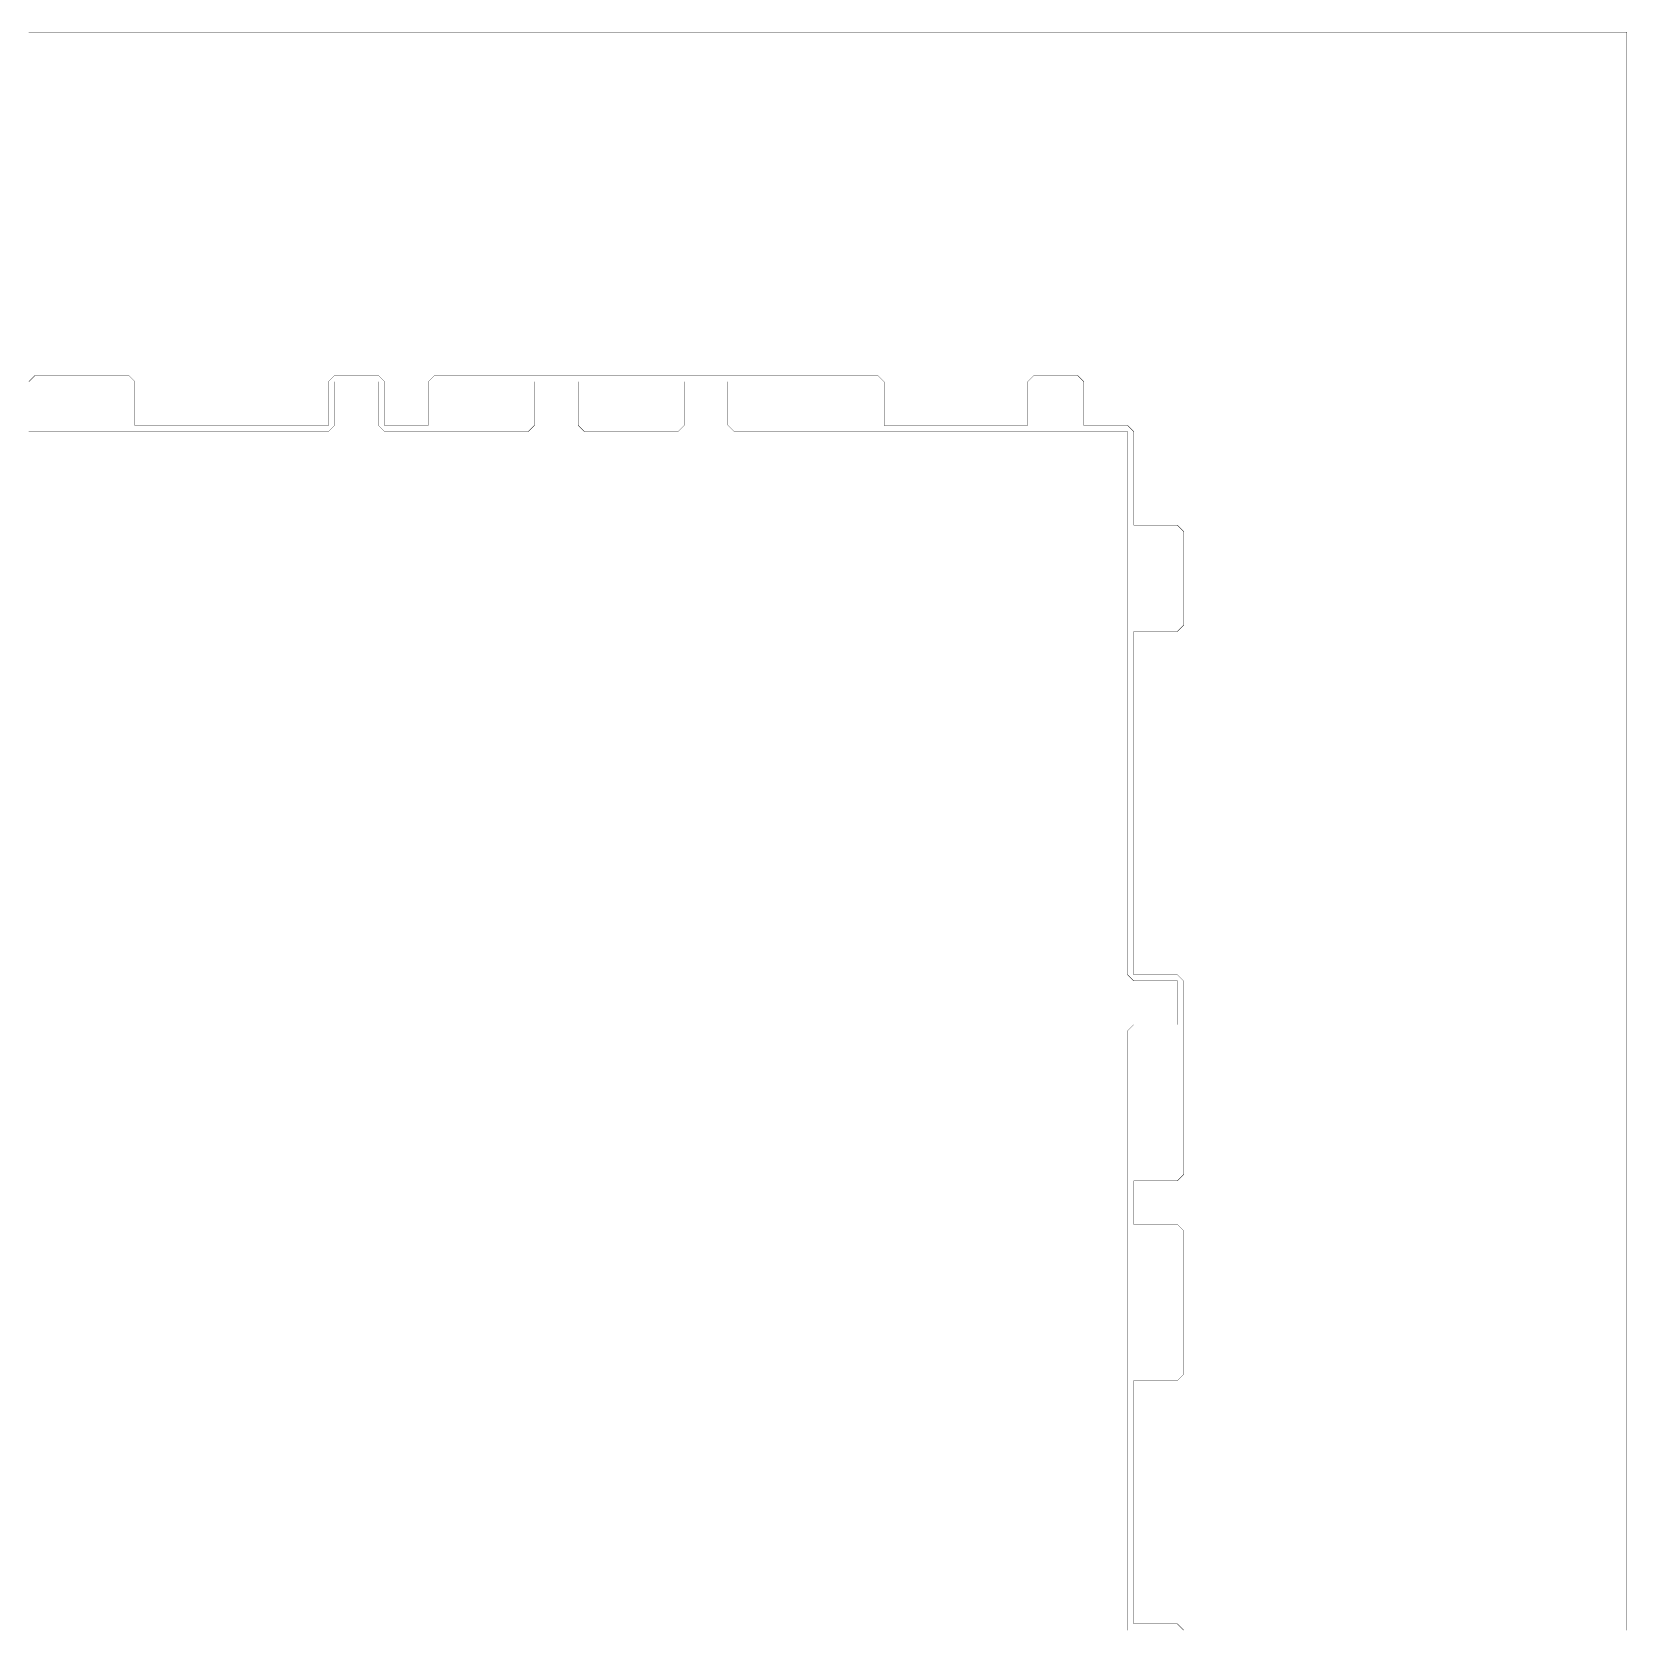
# Model space of a CAD drawing. Header units: metres. Extents: x 0 to 4990, y -4990 to 0.
# Drawn here: x 2495 to 4990, y -2495 to 0 of the extents above; entities that cross this region are included whole.
import ezdxf

# ---------------------------------------------------------------- set-up
doc = ezdxf.new("R2010")
doc.units = ezdxf.units.M
doc.layers.add('conductor', color=1, linetype='Continuous')
doc.layers.add('substrate', color=5, linetype='Continuous')

msp = doc.modelspace()

# ---------------------------------------------------------------- linework, layer by layer
at = {"layer": 'conductor', "const_width": 0.5}
msp.add_lwpolyline([(4208.984375, -2500), (4208.984375, -2490.234375), (4208.984375, -2480.46875), (4208.984375, -2470.703125), (4208.984375, -2460.9375), (4208.984375, -2451.171875), (4208.984375, -2441.40625), (4208.984375, -2431.640625), (4208.984375, -2421.875), (4208.984375, -2412.109375), (4208.984375, -2402.34375), (4208.984375, -2392.578125), (4208.984375, -2382.8125), (4208.984375, -2373.046875), (4208.984375, -2363.28125), (4208.984375, -2353.515625), (4208.984375, -2343.75), (4208.984375, -2333.984375), (4208.984375, -2324.21875), (4208.984375, -2314.453125), (4208.984375, -2304.6875), (4208.984375, -2294.921875), (4208.984375, -2285.15625), (4208.984375, -2275.390625), (4208.984375, -2265.625), (4208.984375, -2255.859375), (4208.984375, -2246.09375), (4208.984375, -2236.328125), (4208.984375, -2226.5625), (4208.984375, -2216.796875), (4208.984375, -2207.03125), (4208.984375, -2197.265625), (4208.984375, -2187.5), (4208.984375, -2177.734375), (4208.984375, -2167.96875), (4208.984375, -2158.203125), (4208.984375, -2148.4375), (4208.984375, -2138.671875), (4208.984375, -2128.90625), (4208.984375, -2119.140625), (4208.984375, -2109.375), (4208.984375, -2099.609375), (4208.984375, -2089.84375), (4208.984375, -2080.078125), (4208.984375, -2070.3125), (4208.984375, -2060.546875), (4208.984375, -2050.78125), (4208.984375, -2041.015625), (4208.984375, -2031.25), (4208.984375, -2021.484375), (4208.984375, -2011.71875), (4208.984375, -2001.953125), (4208.984375, -1992.1875), (4208.984375, -1982.421875), (4208.984375, -1972.65625), (4208.984375, -1962.890625), (4208.984375, -1953.125), (4208.984375, -1943.359375), (4208.984375, -1933.59375), (4208.984375, -1923.828125), (4208.984375, -1914.0625), (4208.984375, -1904.296875), (4208.984375, -1894.53125), (4208.984375, -1884.765625), (4208.984375, -1875), (4208.984375, -1865.234375), (4208.984375, -1855.46875), (4208.984375, -1845.703125), (4208.984375, -1835.9375), (4208.984375, -1826.171875), (4208.984375, -1816.40625), (4208.984375, -1806.640625), (4208.984375, -1796.875), (4208.984375, -1787.109375), (4208.984375, -1777.34375), (4208.984375, -1767.578125), (4208.984375, -1757.8125), (4208.984375, -1748.046875), (4208.984375, -1738.28125), (4208.984375, -1728.515625), (4208.984375, -1718.75), (4208.984375, -1708.984375), (4208.984375, -1699.21875), (4208.984375, -1689.453125), (4208.984375, -1679.6875), (4208.984375, -1669.921875), (4208.984375, -1660.15625), (4208.984375, -1650.390625), (4208.984375, -1640.625), (4208.984375, -1630.859375), (4208.984375, -1621.09375), (4208.984375, -1611.328125), (4208.984375, -1601.5625), (4208.984375, -1591.796875), (4208.984375, -1582.03125), (4208.984375, -1572.265625), (4208.984375, -1562.5), (4218.75, -1552.734375), (4228.515625, -1552.734375), (4238.28125, -1552.734375), (4248.046875, -1552.734375), (4257.8125, -1552.734375), (4267.578125, -1552.734375), (4277.34375, -1552.734375), (4287.109375, -1552.734375), (4287.109375, -1542.96875), (4287.109375, -1533.203125), (4287.109375, -1523.4375), (4287.109375, -1513.671875), (4287.109375, -1503.90625), (4287.109375, -1494.140625), (4287.109375, -1484.375), (4277.34375, -1484.375), (4267.578125, -1484.375), (4257.8125, -1484.375), (4248.046875, -1484.375), (4238.28125, -1484.375), (4228.515625, -1484.375), (4218.75, -1484.375), (4208.984375, -1474.609375), (4208.984375, -1464.84375), (4208.984375, -1455.078125), (4208.984375, -1445.3125), (4208.984375, -1435.546875), (4208.984375, -1425.78125), (4208.984375, -1416.015625), (4208.984375, -1406.25), (4208.984375, -1396.484375), (4208.984375, -1386.71875), (4208.984375, -1376.953125), (4208.984375, -1367.1875), (4208.984375, -1357.421875), (4208.984375, -1347.65625), (4208.984375, -1337.890625), (4208.984375, -1328.125), (4208.984375, -1318.359375), (4208.984375, -1308.59375), (4208.984375, -1298.828125), (4208.984375, -1289.0625), (4208.984375, -1279.296875), (4208.984375, -1269.53125), (4208.984375, -1259.765625), (4208.984375, -1250), (4208.984375, -1240.234375), (4208.984375, -1230.46875), (4208.984375, -1220.703125), (4208.984375, -1210.9375), (4208.984375, -1201.171875), (4208.984375, -1191.40625), (4208.984375, -1181.640625), (4208.984375, -1171.875), (4208.984375, -1162.109375), (4208.984375, -1152.34375), (4208.984375, -1142.578125), (4208.984375, -1132.8125), (4208.984375, -1123.046875), (4208.984375, -1113.28125), (4208.984375, -1103.515625), (4208.984375, -1093.75), (4208.984375, -1083.984375), (4208.984375, -1074.21875), (4208.984375, -1064.453125), (4208.984375, -1054.6875), (4208.984375, -1044.921875), (4208.984375, -1035.15625), (4208.984375, -1025.390625), (4208.984375, -1015.625), (4208.984375, -1005.859375), (4208.984375, -996.09375), (4208.984375, -986.328125), (4208.984375, -976.5625), (4208.984375, -966.796875), (4208.984375, -957.03125), (4208.984375, -947.265625), (4208.984375, -937.5), (4208.984375, -927.734375), (4208.984375, -917.96875), (4208.984375, -908.203125), (4208.984375, -898.4375), (4208.984375, -888.671875), (4208.984375, -878.90625), (4208.984375, -869.140625), (4208.984375, -859.375), (4208.984375, -849.609375), (4208.984375, -839.84375), (4208.984375, -830.078125), (4208.984375, -820.3125), (4208.984375, -810.546875), (4208.984375, -800.78125), (4208.984375, -791.015625), (4208.984375, -781.25), (4208.984375, -771.484375), (4208.984375, -761.71875), (4208.984375, -751.953125), (4208.984375, -742.1875), (4208.984375, -732.421875), (4208.984375, -722.65625), (4208.984375, -712.890625), (4208.984375, -703.125), (4208.984375, -693.359375), (4208.984375, -683.59375), (4208.984375, -673.828125), (4208.984375, -664.0625), (4208.984375, -654.296875), (4208.984375, -644.53125), (4208.984375, -634.765625), (4208.984375, -625), (4199.21875, -625), (4189.453125, -625), (4179.6875, -625), (4169.921875, -625), (4160.15625, -625), (4150.390625, -625), (4140.625, -625), (4130.859375, -625), (4121.09375, -625), (4111.328125, -625), (4101.5625, -625), (4091.796875, -625), (4082.03125, -625), (4072.265625, -625), (4062.5, -625), (4052.734375, -625), (4042.96875, -625), (4033.203125, -625), (4023.4375, -625), (4013.671875, -625), (4003.90625, -625), (3994.140625, -625), (3984.375, -625), (3974.609375, -625), (3964.84375, -625), (3955.078125, -625), (3945.3125, -625), (3935.546875, -625), (3925.78125, -625), (3916.015625, -625), (3906.25, -625), (3896.484375, -625), (3886.71875, -625), (3876.953125, -625), (3867.1875, -625), (3857.421875, -625), (3847.65625, -625), (3837.890625, -625), (3828.125, -625), (3818.359375, -625), (3808.59375, -625), (3798.828125, -625), (3789.0625, -625), (3779.296875, -625), (3769.53125, -625), (3759.765625, -625), (3750, -625), (3740.234375, -625), (3730.46875, -625), (3720.703125, -625), (3710.9375, -625), (3701.171875, -625), (3691.40625, -625), (3681.640625, -625), (3671.875, -625), (3662.109375, -625), (3652.34375, -625), (3642.578125, -625), (3632.8125, -625), (3623.046875, -625), (3613.28125, -625), (3603.515625, -625), (3593.75, -625), (3583.984375, -615.234375), (3583.984375, -605.46875), (3583.984375, -595.703125), (3583.984375, -585.9375), (3583.984375, -576.171875), (3583.984375, -566.40625), (3583.984375, -556.640625), (3583.984375, -546.875), (3574.21875, -546.875), (3564.453125, -546.875), (3554.6875, -546.875), (3544.921875, -546.875), (3535.15625, -546.875), (3525.390625, -546.875), (3515.625, -546.875), (3515.625, -556.640625), (3515.625, -566.40625), (3515.625, -576.171875), (3515.625, -585.9375), (3515.625, -595.703125), (3515.625, -605.46875), (3515.625, -615.234375), (3505.859375, -625), (3496.09375, -625), (3486.328125, -625), (3476.5625, -625), (3466.796875, -625), (3457.03125, -625), (3447.265625, -625), (3437.5, -625), (3427.734375, -625), (3417.96875, -625), (3408.203125, -625), (3398.4375, -625), (3388.671875, -625), (3378.90625, -625), (3369.140625, -625), (3359.375, -625), (3349.609375, -615.234375), (3349.609375, -605.46875), (3349.609375, -595.703125), (3349.609375, -585.9375), (3349.609375, -576.171875), (3349.609375, -566.40625), (3349.609375, -556.640625), (3349.609375, -546.875), (3339.84375, -546.875), (3330.078125, -546.875), (3320.3125, -546.875), (3310.546875, -546.875), (3300.78125, -546.875), (3291.015625, -546.875), (3281.25, -546.875), (3281.25, -556.640625), (3281.25, -566.40625), (3281.25, -576.171875), (3281.25, -585.9375), (3281.25, -595.703125), (3281.25, -605.46875), (3281.25, -615.234375), (3271.484375, -625), (3261.71875, -625), (3251.953125, -625), (3242.1875, -625), (3232.421875, -625), (3222.65625, -625), (3212.890625, -625), (3203.125, -625), (3193.359375, -625), (3183.59375, -625), (3173.828125, -625), (3164.0625, -625), (3154.296875, -625), (3144.53125, -625), (3134.765625, -625), (3125, -625), (3115.234375, -625), (3105.46875, -625), (3095.703125, -625), (3085.9375, -625), (3076.171875, -625), (3066.40625, -625), (3056.640625, -625), (3046.875, -625), (3037.109375, -615.234375), (3037.109375, -605.46875), (3037.109375, -595.703125), (3037.109375, -585.9375), (3037.109375, -576.171875), (3037.109375, -566.40625), (3037.109375, -556.640625), (3037.109375, -546.875), (3027.34375, -546.875), (3017.578125, -546.875), (3007.8125, -546.875), (2998.046875, -546.875), (2988.28125, -546.875), (2978.515625, -546.875), (2968.75, -546.875), (2968.75, -556.640625), (2968.75, -566.40625), (2968.75, -576.171875), (2968.75, -585.9375), (2968.75, -595.703125), (2968.75, -605.46875), (2968.75, -615.234375), (2958.984375, -625), (2949.21875, -625), (2939.453125, -625), (2929.6875, -625), (2919.921875, -625), (2910.15625, -625), (2900.390625, -625), (2890.625, -625), (2880.859375, -625), (2871.09375, -625), (2861.328125, -625), (2851.5625, -625), (2841.796875, -625), (2832.03125, -625), (2822.265625, -625), (2812.5, -625), (2802.734375, -625), (2792.96875, -625), (2783.203125, -625), (2773.4375, -625), (2763.671875, -625), (2753.90625, -625), (2744.140625, -625), (2734.375, -625), (2724.609375, -625), (2714.84375, -625), (2705.078125, -625), (2695.3125, -625), (2685.546875, -625), (2675.78125, -625), (2666.015625, -625), (2656.25, -625), (2646.484375, -625), (2636.71875, -625), (2626.953125, -625), (2617.1875, -625), (2607.421875, -625), (2597.65625, -625), (2587.890625, -625), (2578.125, -625), (2568.359375, -625), (2558.59375, -625), (2548.828125, -625), (2539.0625, -625), (2529.296875, -625), (2519.53125, -625), (2509.765625, -625), (2500, -625), (2490.234375, -625)], dxfattribs=at)
at = {"layer": 'substrate', "const_width": 0.5}
for points in [[(4990.234375, -2500), (4990.234375, -2490.234375), (4990.234375, -2480.46875), (4990.234375, -2470.703125), (4990.234375, -2460.9375), (4990.234375, -2451.171875), (4990.234375, -2441.40625), (4990.234375, -2431.640625), (4990.234375, -2421.875), (4990.234375, -2412.109375), (4990.234375, -2402.34375), (4990.234375, -2392.578125), (4990.234375, -2382.8125), (4990.234375, -2373.046875), (4990.234375, -2363.28125), (4990.234375, -2353.515625), (4990.234375, -2343.75), (4990.234375, -2333.984375), (4990.234375, -2324.21875), (4990.234375, -2314.453125), (4990.234375, -2304.6875), (4990.234375, -2294.921875), (4990.234375, -2285.15625), (4990.234375, -2275.390625), (4990.234375, -2265.625), (4990.234375, -2255.859375), (4990.234375, -2246.09375), (4990.234375, -2236.328125), (4990.234375, -2226.5625), (4990.234375, -2216.796875), (4990.234375, -2207.03125), (4990.234375, -2197.265625), (4990.234375, -2187.5), (4990.234375, -2177.734375), (4990.234375, -2167.96875), (4990.234375, -2158.203125), (4990.234375, -2148.4375), (4990.234375, -2138.671875), (4990.234375, -2128.90625), (4990.234375, -2119.140625), (4990.234375, -2109.375), (4990.234375, -2099.609375), (4990.234375, -2089.84375), (4990.234375, -2080.078125), (4990.234375, -2070.3125), (4990.234375, -2060.546875), (4990.234375, -2050.78125), (4990.234375, -2041.015625), (4990.234375, -2031.25), (4990.234375, -2021.484375), (4990.234375, -2011.71875), (4990.234375, -2001.953125), (4990.234375, -1992.1875), (4990.234375, -1982.421875), (4990.234375, -1972.65625), (4990.234375, -1962.890625), (4990.234375, -1953.125), (4990.234375, -1943.359375), (4990.234375, -1933.59375), (4990.234375, -1923.828125), (4990.234375, -1914.0625), (4990.234375, -1904.296875), (4990.234375, -1894.53125), (4990.234375, -1884.765625), (4990.234375, -1875), (4990.234375, -1865.234375), (4990.234375, -1855.46875), (4990.234375, -1845.703125), (4990.234375, -1835.9375), (4990.234375, -1826.171875), (4990.234375, -1816.40625), (4990.234375, -1806.640625), (4990.234375, -1796.875), (4990.234375, -1787.109375), (4990.234375, -1777.34375), (4990.234375, -1767.578125), (4990.234375, -1757.8125), (4990.234375, -1748.046875), (4990.234375, -1738.28125), (4990.234375, -1728.515625), (4990.234375, -1718.75), (4990.234375, -1708.984375), (4990.234375, -1699.21875), (4990.234375, -1689.453125), (4990.234375, -1679.6875), (4990.234375, -1669.921875), (4990.234375, -1660.15625), (4990.234375, -1650.390625), (4990.234375, -1640.625), (4990.234375, -1630.859375), (4990.234375, -1621.09375), (4990.234375, -1611.328125), (4990.234375, -1601.5625), (4990.234375, -1591.796875), (4990.234375, -1582.03125), (4990.234375, -1572.265625), (4990.234375, -1562.5), (4990.234375, -1552.734375), (4990.234375, -1542.96875), (4990.234375, -1533.203125), (4990.234375, -1523.4375), (4990.234375, -1513.671875), (4990.234375, -1503.90625), (4990.234375, -1494.140625), (4990.234375, -1484.375), (4990.234375, -1474.609375), (4990.234375, -1464.84375), (4990.234375, -1455.078125), (4990.234375, -1445.3125), (4990.234375, -1435.546875), (4990.234375, -1425.78125), (4990.234375, -1416.015625), (4990.234375, -1406.25), (4990.234375, -1396.484375), (4990.234375, -1386.71875), (4990.234375, -1376.953125), (4990.234375, -1367.1875), (4990.234375, -1357.421875), (4990.234375, -1347.65625), (4990.234375, -1337.890625), (4990.234375, -1328.125), (4990.234375, -1318.359375), (4990.234375, -1308.59375), (4990.234375, -1298.828125), (4990.234375, -1289.0625), (4990.234375, -1279.296875), (4990.234375, -1269.53125), (4990.234375, -1259.765625), (4990.234375, -1250), (4990.234375, -1240.234375), (4990.234375, -1230.46875), (4990.234375, -1220.703125), (4990.234375, -1210.9375), (4990.234375, -1201.171875), (4990.234375, -1191.40625), (4990.234375, -1181.640625), (4990.234375, -1171.875), (4990.234375, -1162.109375), (4990.234375, -1152.34375), (4990.234375, -1142.578125), (4990.234375, -1132.8125), (4990.234375, -1123.046875), (4990.234375, -1113.28125), (4990.234375, -1103.515625), (4990.234375, -1093.75), (4990.234375, -1083.984375), (4990.234375, -1074.21875), (4990.234375, -1064.453125), (4990.234375, -1054.6875), (4990.234375, -1044.921875), (4990.234375, -1035.15625), (4990.234375, -1025.390625), (4990.234375, -1015.625), (4990.234375, -1005.859375), (4990.234375, -996.09375), (4990.234375, -986.328125), (4990.234375, -976.5625), (4990.234375, -966.796875), (4990.234375, -957.03125), (4990.234375, -947.265625), (4990.234375, -937.5), (4990.234375, -927.734375), (4990.234375, -917.96875), (4990.234375, -908.203125), (4990.234375, -898.4375), (4990.234375, -888.671875), (4990.234375, -878.90625), (4990.234375, -869.140625), (4990.234375, -859.375), (4990.234375, -849.609375), (4990.234375, -839.84375), (4990.234375, -830.078125), (4990.234375, -820.3125), (4990.234375, -810.546875), (4990.234375, -800.78125), (4990.234375, -791.015625), (4990.234375, -781.25), (4990.234375, -771.484375), (4990.234375, -761.71875), (4990.234375, -751.953125), (4990.234375, -742.1875), (4990.234375, -732.421875), (4990.234375, -722.65625), (4990.234375, -712.890625), (4990.234375, -703.125), (4990.234375, -693.359375), (4990.234375, -683.59375), (4990.234375, -673.828125), (4990.234375, -664.0625), (4990.234375, -654.296875), (4990.234375, -644.53125), (4990.234375, -634.765625), (4990.234375, -625), (4990.234375, -615.234375), (4990.234375, -605.46875), (4990.234375, -595.703125), (4990.234375, -585.9375), (4990.234375, -576.171875), (4990.234375, -566.40625), (4990.234375, -556.640625), (4990.234375, -546.875), (4990.234375, -537.109375), (4990.234375, -527.34375), (4990.234375, -517.578125), (4990.234375, -507.8125), (4990.234375, -498.046875), (4990.234375, -488.28125), (4990.234375, -478.515625), (4990.234375, -468.75), (4990.234375, -458.984375), (4990.234375, -449.21875), (4990.234375, -439.453125), (4990.234375, -429.6875), (4990.234375, -419.921875), (4990.234375, -410.15625), (4990.234375, -400.390625), (4990.234375, -390.625), (4990.234375, -380.859375), (4990.234375, -371.09375), (4990.234375, -361.328125), (4990.234375, -351.5625), (4990.234375, -341.796875), (4990.234375, -332.03125), (4990.234375, -322.265625), (4990.234375, -312.5), (4990.234375, -302.734375), (4990.234375, -292.96875), (4990.234375, -283.203125), (4990.234375, -273.4375), (4990.234375, -263.671875), (4990.234375, -253.90625), (4990.234375, -244.140625), (4990.234375, -234.375), (4990.234375, -224.609375), (4990.234375, -214.84375), (4990.234375, -205.078125), (4990.234375, -195.3125), (4990.234375, -185.546875), (4990.234375, -175.78125), (4990.234375, -166.015625), (4990.234375, -156.25), (4990.234375, -146.484375), (4990.234375, -136.71875), (4990.234375, -126.953125), (4990.234375, -117.1875), (4990.234375, -107.421875), (4990.234375, -97.65625), (4990.234375, -87.890625), (4990.234375, -78.125), (4990.234375, -68.359375), (4990.234375, -58.59375), (4990.234375, -48.828125), (4990.234375, -39.0625), (4990.234375, -29.296875), (4990.234375, -19.53125), (4990.234375, -9.765625), (4990.234375, 0), (4980.46875, 0), (4970.703125, 0), (4960.9375, 0), (4951.171875, 0), (4941.40625, 0), (4931.640625, 0), (4921.875, 0), (4912.109375, 0), (4902.34375, 0), (4892.578125, 0), (4882.8125, 0), (4873.046875, 0), (4863.28125, 0), (4853.515625, 0), (4843.75, 0), (4833.984375, 0), (4824.21875, 0), (4814.453125, 0), (4804.6875, 0), (4794.921875, 0), (4785.15625, 0), (4775.390625, 0), (4765.625, 0), (4755.859375, 0), (4746.09375, 0), (4736.328125, 0), (4726.5625, 0), (4716.796875, 0), (4707.03125, 0), (4697.265625, 0), (4687.5, 0), (4677.734375, 0), (4667.96875, 0), (4658.203125, 0), (4648.4375, 0), (4638.671875, 0), (4628.90625, 0), (4619.140625, 0), (4609.375, 0), (4599.609375, 0), (4589.84375, 0), (4580.078125, 0), (4570.3125, 0), (4560.546875, 0), (4550.78125, 0), (4541.015625, 0), (4531.25, 0), (4521.484375, 0), (4511.71875, 0), (4501.953125, 0), (4492.1875, 0), (4482.421875, 0), (4472.65625, 0), (4462.890625, 0), (4453.125, 0), (4443.359375, 0), (4433.59375, 0), (4423.828125, 0), (4414.0625, 0), (4404.296875, 0), (4394.53125, 0), (4384.765625, 0), (4375, 0), (4365.234375, 0), (4355.46875, 0), (4345.703125, 0), (4335.9375, 0), (4326.171875, 0), (4316.40625, 0), (4306.640625, 0), (4296.875, 0), (4287.109375, 0), (4277.34375, 0), (4267.578125, 0), (4257.8125, 0), (4248.046875, 0), (4238.28125, 0), (4228.515625, 0), (4218.75, 0), (4208.984375, 0), (4199.21875, 0), (4189.453125, 0), (4179.6875, 0), (4169.921875, 0), (4160.15625, 0), (4150.390625, 0), (4140.625, 0), (4130.859375, 0), (4121.09375, 0), (4111.328125, 0), (4101.5625, 0), (4091.796875, 0), (4082.03125, 0), (4072.265625, 0), (4062.5, 0), (4052.734375, 0), (4042.96875, 0), (4033.203125, 0), (4023.4375, 0), (4013.671875, 0), (4003.90625, 0), (3994.140625, 0), (3984.375, 0), (3974.609375, 0), (3964.84375, 0), (3955.078125, 0), (3945.3125, 0), (3935.546875, 0), (3925.78125, 0), (3916.015625, 0), (3906.25, 0), (3896.484375, 0), (3886.71875, 0), (3876.953125, 0), (3867.1875, 0), (3857.421875, 0), (3847.65625, 0), (3837.890625, 0), (3828.125, 0), (3818.359375, 0), (3808.59375, 0), (3798.828125, 0), (3789.0625, 0), (3779.296875, 0), (3769.53125, 0), (3759.765625, 0), (3750, 0), (3740.234375, 0), (3730.46875, 0), (3720.703125, 0), (3710.9375, 0), (3701.171875, 0), (3691.40625, 0), (3681.640625, 0), (3671.875, 0), (3662.109375, 0), (3652.34375, 0), (3642.578125, 0), (3632.8125, 0), (3623.046875, 0), (3613.28125, 0), (3603.515625, 0), (3593.75, 0), (3583.984375, 0), (3574.21875, 0), (3564.453125, 0), (3554.6875, 0), (3544.921875, 0), (3535.15625, 0), (3525.390625, 0), (3515.625, 0), (3505.859375, 0), (3496.09375, 0), (3486.328125, 0), (3476.5625, 0), (3466.796875, 0), (3457.03125, 0), (3447.265625, 0), (3437.5, 0), (3427.734375, 0), (3417.96875, 0), (3408.203125, 0), (3398.4375, 0), (3388.671875, 0), (3378.90625, 0), (3369.140625, 0), (3359.375, 0), (3349.609375, 0), (3339.84375, 0), (3330.078125, 0), (3320.3125, 0), (3310.546875, 0), (3300.78125, 0), (3291.015625, 0), (3281.25, 0), (3271.484375, 0), (3261.71875, 0), (3251.953125, 0), (3242.1875, 0), (3232.421875, 0), (3222.65625, 0), (3212.890625, 0), (3203.125, 0), (3193.359375, 0), (3183.59375, 0), (3173.828125, 0), (3164.0625, 0), (3154.296875, 0), (3144.53125, 0), (3134.765625, 0), (3125, 0), (3115.234375, 0), (3105.46875, 0), (3095.703125, 0), (3085.9375, 0), (3076.171875, 0), (3066.40625, 0), (3056.640625, 0), (3046.875, 0), (3037.109375, 0), (3027.34375, 0), (3017.578125, 0), (3007.8125, 0), (2998.046875, 0), (2988.28125, 0), (2978.515625, 0), (2968.75, 0), (2958.984375, 0), (2949.21875, 0), (2939.453125, 0), (2929.6875, 0), (2919.921875, 0), (2910.15625, 0), (2900.390625, 0), (2890.625, 0), (2880.859375, 0), (2871.09375, 0), (2861.328125, 0), (2851.5625, 0), (2841.796875, 0), (2832.03125, 0), (2822.265625, 0), (2812.5, 0), (2802.734375, 0), (2792.96875, 0), (2783.203125, 0), (2773.4375, 0), (2763.671875, 0), (2753.90625, 0), (2744.140625, 0), (2734.375, 0), (2724.609375, 0), (2714.84375, 0), (2705.078125, 0), (2695.3125, 0), (2685.546875, 0), (2675.78125, 0), (2666.015625, 0), (2656.25, 0), (2646.484375, 0), (2636.71875, 0), (2626.953125, 0), (2617.1875, 0), (2607.421875, 0), (2597.65625, 0), (2587.890625, 0), (2578.125, 0), (2568.359375, 0), (2558.59375, 0), (2548.828125, 0), (2539.0625, 0), (2529.296875, 0), (2519.53125, 0), (2509.765625, 0), (2500, 0), (2490.234375, 0)], [(2490.234375, -546.875), (2500, -537.109375), (2509.765625, -537.109375), (2519.53125, -537.109375), (2529.296875, -537.109375), (2539.0625, -537.109375), (2548.828125, -537.109375), (2558.59375, -537.109375), (2568.359375, -537.109375), (2578.125, -537.109375), (2587.890625, -537.109375), (2597.65625, -537.109375), (2607.421875, -537.109375), (2617.1875, -537.109375), (2626.953125, -537.109375), (2636.71875, -537.109375), (2646.484375, -537.109375), (2656.25, -546.875), (2656.25, -556.640625), (2656.25, -566.40625), (2656.25, -576.171875), (2656.25, -585.9375), (2656.25, -595.703125), (2656.25, -605.46875), (2656.25, -615.234375), (2666.015625, -615.234375), (2675.78125, -615.234375), (2685.546875, -615.234375), (2695.3125, -615.234375), (2705.078125, -615.234375), (2714.84375, -615.234375), (2724.609375, -615.234375), (2734.375, -615.234375), (2744.140625, -615.234375), (2753.90625, -615.234375), (2763.671875, -615.234375), (2773.4375, -615.234375), (2783.203125, -615.234375), (2792.96875, -615.234375), (2802.734375, -615.234375), (2812.5, -615.234375), (2822.265625, -615.234375), (2832.03125, -615.234375), (2841.796875, -615.234375), (2851.5625, -615.234375), (2861.328125, -615.234375), (2871.09375, -615.234375), (2880.859375, -615.234375), (2890.625, -615.234375), (2900.390625, -615.234375), (2910.15625, -615.234375), (2919.921875, -615.234375), (2929.6875, -615.234375), (2939.453125, -615.234375), (2949.21875, -615.234375), (2958.984375, -615.234375), (2958.984375, -605.46875), (2958.984375, -595.703125), (2958.984375, -585.9375), (2958.984375, -576.171875), (2958.984375, -566.40625), (2958.984375, -556.640625), (2958.984375, -546.875), (2968.75, -537.109375), (2978.515625, -537.109375), (2988.28125, -537.109375), (2998.046875, -537.109375), (3007.8125, -537.109375), (3017.578125, -537.109375), (3027.34375, -537.109375), (3037.109375, -537.109375), (3046.875, -546.875), (3046.875, -556.640625), (3046.875, -566.40625), (3046.875, -576.171875), (3046.875, -585.9375), (3046.875, -595.703125), (3046.875, -605.46875), (3046.875, -615.234375), (3056.640625, -615.234375), (3066.40625, -615.234375), (3076.171875, -615.234375), (3085.9375, -615.234375), (3095.703125, -615.234375), (3105.46875, -615.234375), (3115.234375, -615.234375), (3115.234375, -605.46875), (3115.234375, -595.703125), (3115.234375, -585.9375), (3115.234375, -576.171875), (3115.234375, -566.40625), (3115.234375, -556.640625), (3115.234375, -546.875), (3125, -537.109375), (3134.765625, -537.109375), (3144.53125, -537.109375), (3154.296875, -537.109375), (3164.0625, -537.109375), (3173.828125, -537.109375), (3183.59375, -537.109375), (3193.359375, -537.109375), (3203.125, -537.109375), (3212.890625, -537.109375), (3222.65625, -537.109375), (3232.421875, -537.109375), (3242.1875, -537.109375), (3251.953125, -537.109375), (3261.71875, -537.109375), (3271.484375, -537.109375), (3281.25, -537.109375), (3291.015625, -537.109375), (3300.78125, -537.109375), (3310.546875, -537.109375), (3320.3125, -537.109375), (3330.078125, -537.109375), (3339.84375, -537.109375), (3349.609375, -537.109375), (3359.375, -537.109375), (3369.140625, -537.109375), (3378.90625, -537.109375), (3388.671875, -537.109375), (3398.4375, -537.109375), (3408.203125, -537.109375), (3417.96875, -537.109375), (3427.734375, -537.109375), (3437.5, -537.109375), (3447.265625, -537.109375), (3457.03125, -537.109375), (3466.796875, -537.109375), (3476.5625, -537.109375), (3486.328125, -537.109375), (3496.09375, -537.109375), (3505.859375, -537.109375), (3515.625, -537.109375), (3525.390625, -537.109375), (3535.15625, -537.109375), (3544.921875, -537.109375), (3554.6875, -537.109375), (3564.453125, -537.109375), (3574.21875, -537.109375), (3583.984375, -537.109375), (3593.75, -537.109375), (3603.515625, -537.109375), (3613.28125, -537.109375), (3623.046875, -537.109375), (3632.8125, -537.109375), (3642.578125, -537.109375), (3652.34375, -537.109375), (3662.109375, -537.109375), (3671.875, -537.109375), (3681.640625, -537.109375), (3691.40625, -537.109375), (3701.171875, -537.109375), (3710.9375, -537.109375), (3720.703125, -537.109375), (3730.46875, -537.109375), (3740.234375, -537.109375), (3750, -537.109375), (3759.765625, -537.109375), (3769.53125, -537.109375), (3779.296875, -537.109375), (3789.0625, -537.109375), (3798.828125, -537.109375), (3808.59375, -537.109375), (3818.359375, -537.109375), (3828.125, -546.875), (3828.125, -556.640625), (3828.125, -566.40625), (3828.125, -576.171875), (3828.125, -585.9375), (3828.125, -595.703125), (3828.125, -605.46875), (3828.125, -615.234375), (3837.890625, -615.234375), (3847.65625, -615.234375), (3857.421875, -615.234375), (3867.1875, -615.234375), (3876.953125, -615.234375), (3886.71875, -615.234375), (3896.484375, -615.234375), (3906.25, -615.234375), (3916.015625, -615.234375), (3925.78125, -615.234375), (3935.546875, -615.234375), (3945.3125, -615.234375), (3955.078125, -615.234375), (3964.84375, -615.234375), (3974.609375, -615.234375), (3984.375, -615.234375), (3994.140625, -615.234375), (4003.90625, -615.234375), (4013.671875, -615.234375), (4023.4375, -615.234375), (4033.203125, -615.234375), (4042.96875, -615.234375), (4052.734375, -615.234375), (4052.734375, -605.46875), (4052.734375, -595.703125), (4052.734375, -585.9375), (4052.734375, -576.171875), (4052.734375, -566.40625), (4052.734375, -556.640625), (4052.734375, -546.875), (4062.5, -537.109375), (4072.265625, -537.109375), (4082.03125, -537.109375), (4091.796875, -537.109375), (4101.5625, -537.109375), (4111.328125, -537.109375), (4121.09375, -537.109375), (4130.859375, -537.109375), (4140.625, -546.875), (4140.625, -556.640625), (4140.625, -566.40625), (4140.625, -576.171875), (4140.625, -585.9375), (4140.625, -595.703125), (4140.625, -605.46875), (4140.625, -615.234375), (4150.390625, -615.234375), (4160.15625, -615.234375), (4169.921875, -615.234375), (4179.6875, -615.234375), (4189.453125, -615.234375), (4199.21875, -615.234375), (4208.984375, -615.234375), (4218.75, -625), (4218.75, -634.765625), (4218.75, -644.53125), (4218.75, -654.296875), (4218.75, -664.0625), (4218.75, -673.828125), (4218.75, -683.59375), (4218.75, -693.359375), (4218.75, -703.125), (4218.75, -712.890625), (4218.75, -722.65625), (4218.75, -732.421875), (4218.75, -742.1875), (4218.75, -751.953125), (4218.75, -761.71875), (4218.75, -771.484375), (4228.515625, -771.484375), (4238.28125, -771.484375), (4248.046875, -771.484375), (4257.8125, -771.484375), (4267.578125, -771.484375), (4277.34375, -771.484375), (4287.109375, -771.484375), (4296.875, -781.25), (4296.875, -791.015625), (4296.875, -800.78125), (4296.875, -810.546875), (4296.875, -820.3125), (4296.875, -830.078125), (4296.875, -839.84375), (4296.875, -849.609375), (4296.875, -859.375), (4296.875, -869.140625), (4296.875, -878.90625), (4296.875, -888.671875), (4296.875, -898.4375), (4296.875, -908.203125), (4296.875, -917.96875), (4296.875, -927.734375), (4287.109375, -937.5), (4277.34375, -937.5), (4267.578125, -937.5), (4257.8125, -937.5), (4248.046875, -937.5), (4238.28125, -937.5), (4228.515625, -937.5), (4218.75, -937.5), (4218.75, -947.265625), (4218.75, -957.03125), (4218.75, -966.796875), (4218.75, -976.5625), (4218.75, -986.328125), (4218.75, -996.09375), (4218.75, -1005.859375), (4218.75, -1015.625), (4218.75, -1025.390625), (4218.75, -1035.15625), (4218.75, -1044.921875), (4218.75, -1054.6875), (4218.75, -1064.453125), (4218.75, -1074.21875), (4218.75, -1083.984375), (4218.75, -1093.75), (4218.75, -1103.515625), (4218.75, -1113.28125), (4218.75, -1123.046875), (4218.75, -1132.8125), (4218.75, -1142.578125), (4218.75, -1152.34375), (4218.75, -1162.109375), (4218.75, -1171.875), (4218.75, -1181.640625), (4218.75, -1191.40625), (4218.75, -1201.171875), (4218.75, -1210.9375), (4218.75, -1220.703125), (4218.75, -1230.46875), (4218.75, -1240.234375), (4218.75, -1250), (4218.75, -1259.765625), (4218.75, -1269.53125), (4218.75, -1279.296875), (4218.75, -1289.0625), (4218.75, -1298.828125), (4218.75, -1308.59375), (4218.75, -1318.359375), (4218.75, -1328.125), (4218.75, -1337.890625), (4218.75, -1347.65625), (4218.75, -1357.421875), (4218.75, -1367.1875), (4218.75, -1376.953125), (4218.75, -1386.71875), (4218.75, -1396.484375), (4218.75, -1406.25), (4218.75, -1416.015625), (4218.75, -1425.78125), (4218.75, -1435.546875), (4218.75, -1445.3125), (4218.75, -1455.078125), (4218.75, -1464.84375), (4218.75, -1474.609375), (4228.515625, -1474.609375), (4238.28125, -1474.609375), (4248.046875, -1474.609375), (4257.8125, -1474.609375), (4267.578125, -1474.609375), (4277.34375, -1474.609375), (4287.109375, -1474.609375), (4296.875, -1484.375), (4296.875, -1494.140625), (4296.875, -1503.90625), (4296.875, -1513.671875), (4296.875, -1523.4375), (4296.875, -1533.203125), (4296.875, -1542.96875), (4296.875, -1552.734375), (4296.875, -1562.5), (4296.875, -1572.265625), (4296.875, -1582.03125), (4296.875, -1591.796875), (4296.875, -1601.5625), (4296.875, -1611.328125), (4296.875, -1621.09375), (4296.875, -1630.859375), (4296.875, -1640.625), (4296.875, -1650.390625), (4296.875, -1660.15625), (4296.875, -1669.921875), (4296.875, -1679.6875), (4296.875, -1689.453125), (4296.875, -1699.21875), (4296.875, -1708.984375), (4296.875, -1718.75), (4296.875, -1728.515625), (4296.875, -1738.28125), (4296.875, -1748.046875), (4296.875, -1757.8125), (4296.875, -1767.578125), (4296.875, -1777.34375), (4296.875, -1787.109375), (4287.109375, -1796.875), (4277.34375, -1796.875), (4267.578125, -1796.875), (4257.8125, -1796.875), (4248.046875, -1796.875), (4238.28125, -1796.875), (4228.515625, -1796.875), (4218.75, -1796.875), (4218.75, -1806.640625), (4218.75, -1816.40625), (4218.75, -1826.171875), (4218.75, -1835.9375), (4218.75, -1845.703125), (4218.75, -1855.46875), (4218.75, -1865.234375), (4228.515625, -1865.234375), (4238.28125, -1865.234375), (4248.046875, -1865.234375), (4257.8125, -1865.234375), (4267.578125, -1865.234375), (4277.34375, -1865.234375), (4287.109375, -1865.234375), (4296.875, -1875), (4296.875, -1884.765625), (4296.875, -1894.53125), (4296.875, -1904.296875), (4296.875, -1914.0625), (4296.875, -1923.828125), (4296.875, -1933.59375), (4296.875, -1943.359375), (4296.875, -1953.125), (4296.875, -1962.890625), (4296.875, -1972.65625), (4296.875, -1982.421875), (4296.875, -1992.1875), (4296.875, -2001.953125), (4296.875, -2011.71875), (4296.875, -2021.484375), (4296.875, -2031.25), (4296.875, -2041.015625), (4296.875, -2050.78125), (4296.875, -2060.546875), (4296.875, -2070.3125), (4296.875, -2080.078125), (4296.875, -2089.84375), (4296.875, -2099.609375), (4287.109375, -2109.375), (4277.34375, -2109.375), (4267.578125, -2109.375), (4257.8125, -2109.375), (4248.046875, -2109.375), (4238.28125, -2109.375), (4228.515625, -2109.375), (4218.75, -2109.375), (4218.75, -2119.140625), (4218.75, -2128.90625), (4218.75, -2138.671875), (4218.75, -2148.4375), (4218.75, -2158.203125), (4218.75, -2167.96875), (4218.75, -2177.734375), (4218.75, -2187.5), (4218.75, -2197.265625), (4218.75, -2207.03125), (4218.75, -2216.796875), (4218.75, -2226.5625), (4218.75, -2236.328125), (4218.75, -2246.09375), (4218.75, -2255.859375), (4218.75, -2265.625), (4218.75, -2275.390625), (4218.75, -2285.15625), (4218.75, -2294.921875), (4218.75, -2304.6875), (4218.75, -2314.453125), (4218.75, -2324.21875), (4218.75, -2333.984375), (4218.75, -2343.75), (4218.75, -2353.515625), (4218.75, -2363.28125), (4218.75, -2373.046875), (4218.75, -2382.8125), (4218.75, -2392.578125), (4218.75, -2402.34375), (4218.75, -2412.109375), (4218.75, -2421.875), (4218.75, -2431.640625), (4218.75, -2441.40625), (4218.75, -2451.171875), (4218.75, -2460.9375), (4218.75, -2470.703125), (4218.75, -2480.46875), (4218.75, -2490.234375), (4228.515625, -2490.234375), (4238.28125, -2490.234375), (4248.046875, -2490.234375), (4257.8125, -2490.234375), (4267.578125, -2490.234375), (4277.34375, -2490.234375), (4287.109375, -2490.234375), (4296.875, -2500)]]:
    msp.add_lwpolyline(points, dxfattribs=at)

doc.saveas('drawing.dxf')
